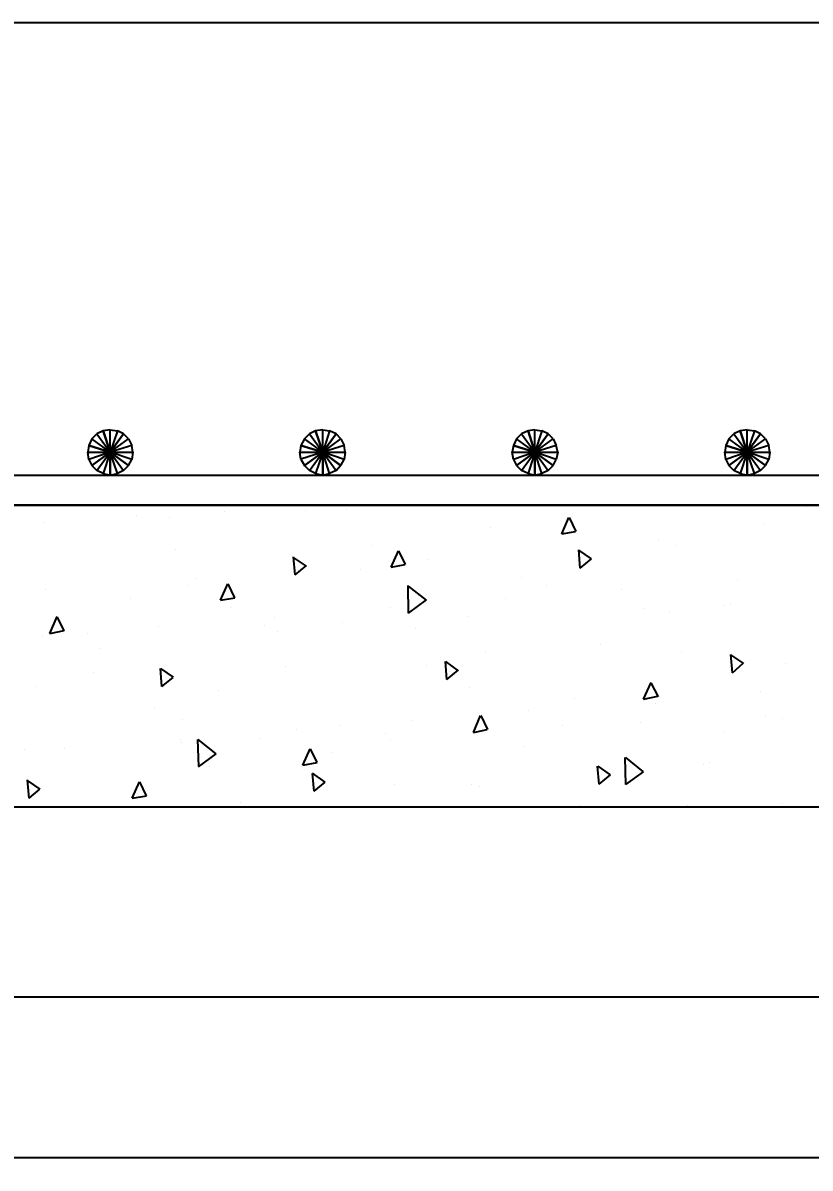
# Model space of a CAD drawing. Header units: millimetres. Extents: x -23396 to 106750, y 116 to 66281.
# Drawn here: x 33712 to 36974, y 57027 to 61775 of the extents above; entities that cross this region are included whole.
import ezdxf

# ---------------------------------------------------------------- set-up
doc = ezdxf.new("R2010")
doc.units = ezdxf.units.MM
doc.styles.add('Century Gothic$001H0', font='cent.shx')
doc.dimstyles.new('Copy of ISO-25', dxfattribs={"dimtxt": 250, "dimasz": 80, "dimexe": 1.25, "dimexo": 0.625, "dimtad": 1, "dimtxsty": 'Century Gothic$001H0', "dimblk": 'ARCHTICK', "dimcen": 2.5, "dimadec": 0, "dimazin": 0, "dimtfac": 1, "dimtmove": 0, "dimatfit": 3, "dimfxl": 1, "dimarcsym": 0})

# ---------------------------------------------------------------- blocks, each defined once
blk = doc.blocks.new('_ArchTick')
at = {"color": 0, "linetype": 'ByBlock', "const_width": 0.15}
blk.add_lwpolyline([(-0.5, -0.5), (0.5, 0.5)], dxfattribs=at)
blk = doc.blocks.new('*D56')
at = {"color": 0, "lineweight": -2, "transparency": 16777216}
for p, q in [((25819.2, 58523.4), (25819.2, 57069.7)), ((39319.3, 58523.4), (39319.3, 57069.7)), ((25819.2, 57071), (39319.3, 57071))]:
    blk.add_line(p, q, dxfattribs=at)
at = {"layer": 'Defpoints', "color": 0, "transparency": 16777216}
for p in [(25819.2, 58524), (39319.3, 58524), (39319.3, 57071)]:
    blk.add_point(p, dxfattribs=at)
at = {"color": 0, "lineweight": -2, "transparency": 16777216, "xscale": 80, "yscale": 80, "zscale": 80, "rotation": 180}
blk.add_blockref('_ArchTick', (25819.2, 57071), dxfattribs=at)
at = {"color": 0, "lineweight": -2, "transparency": 16777216, "xscale": 80, "yscale": 80, "zscale": 80}
blk.add_blockref('_ArchTick', (39319.3, 57071), dxfattribs=at)
at = {"color": 0, "transparency": 16777216, "insert": (32569.2, 57196.6), "char_height": 250, "attachment_point": 5, "style": 'Century Gothic$001H0'}
blk.add_mtext('2900', dxfattribs=at)
blk = doc.blocks.new('*D57')
at = {"color": 0, "lineweight": -2, "transparency": 16777216}
for p, q in [((26443.6, 59774.4), (26443.6, 57735.2)), ((38694.9, 59774.4), (38694.9, 57735.2)), ((26443.6, 57736.5), (38694.9, 57736.5))]:
    blk.add_line(p, q, dxfattribs=at)
at = {"layer": 'Defpoints', "color": 0, "transparency": 16777216}
for p in [(26443.6, 59775), (38694.9, 59775), (38694.9, 57736.5)]:
    blk.add_point(p, dxfattribs=at)
at = {"color": 0, "lineweight": -2, "transparency": 16777216, "xscale": 80, "yscale": 80, "zscale": 80, "rotation": 180}
blk.add_blockref('_ArchTick', (26443.6, 57736.5), dxfattribs=at)
at = {"color": 0, "lineweight": -2, "transparency": 16777216, "xscale": 80, "yscale": 80, "zscale": 80}
blk.add_blockref('_ArchTick', (38694.9, 57736.5), dxfattribs=at)
at = {"color": 0, "transparency": 16777216, "insert": (32569.2, 57862.1), "char_height": 250, "attachment_point": 5, "style": 'Century Gothic$001H0'}
blk.add_mtext('2650', dxfattribs=at)

msp = doc.modelspace()

# ---------------------------------------------------------------- linework, layer by layer
at = {"color": 0}
for p, q in [((38694.852, 61775.228), (26443.602, 61775.228)), ((33997.952, 60050.128), (34019.152, 60071.278)), ((33997.952, 60050.128), (34019.152, 60071.278)), ((34044.552, 60083.978), (34019.152, 60071.278)), ((34044.552, 60083.978), (34019.152, 60071.278)), ((34019.152, 60071.278), (34074.152, 59995.278)), ((34019.152, 60071.278), (34074.152, 59995.278)), ((34019.152, 60071.278), (34074.152, 59995.278)), ((34019.152, 60071.278), (34074.152, 59995.278)), ((34074.152, 60088.228), (34044.552, 60083.828)), ((34074.152, 60088.228), (34044.552, 60083.828)), ((34074.152, 59995.278), (34044.552, 60083.978)), ((34074.152, 59995.278), (34044.552, 60083.978)), ((34044.552, 60083.828), (34074.152, 59995.078)), ((34074.152, 59995.078), (34074.152, 60088.228)), ((34074.152, 60088.228), (34103.802, 60083.828)), ((34074.152, 59995.078), (34074.152, 60088.228)), ((34074.152, 59995.078), (34074.152, 60088.228)), ((34074.152, 60088.228), (34103.802, 60083.828)), ((34074.152, 59995.078), (34074.152, 60088.228)), ((34103.802, 60083.828), (34074.152, 59995.078)), ((34103.802, 60083.828), (34074.152, 59995.078)), ((34103.802, 60083.828), (34074.152, 59995.078)), ((34103.802, 60083.828), (34074.152, 59995.078)), ((34129.202, 60071.278), (34074.152, 59995.078)), ((34074.152, 59995.078), (34129.002, 60071.128)), ((34074.152, 59995.078), (34129.002, 60071.128)), ((34129.002, 60071.128), (34103.802, 60083.828)), ((34129.002, 60071.128), (34103.802, 60083.828)), ((34150.352, 60050.128), (34129.202, 60071.278)), ((34150.352, 60050.128), (34129.202, 60071.278)), ((34878.652, 60050.128), (34899.652, 60071.278)), ((34878.652, 60050.128), (34899.652, 60071.278)), ((34925.052, 60083.978), (34899.652, 60071.278)), ((34925.052, 60083.978), (34899.652, 60071.278)), ((34899.652, 60071.278), (34954.852, 59995.278)), ((34899.652, 60071.278), (34954.852, 59995.278)), ((34899.652, 60071.278), (34954.852, 59995.278)), ((34899.652, 60071.278), (34954.852, 59995.278)), ((34954.702, 60088.228), (34925.052, 60083.978)), ((34954.702, 60088.228), (34925.052, 60083.978)), ((34925.052, 60083.978), (34954.702, 59995.078)), ((34954.852, 59995.278), (34925.052, 60083.978)), ((34954.852, 59995.278), (34925.052, 60083.978)), ((34954.702, 59995.078), (34954.702, 60088.228)), ((34954.702, 60088.228), (34982.202, 60083.978)), ((34954.702, 59995.078), (34954.702, 60088.228)), ((34954.702, 59995.078), (34954.702, 60088.228)), ((34954.702, 60088.228), (34982.202, 60083.978)), ((34954.702, 59995.078), (34954.702, 60088.228)), ((34982.202, 60083.978), (34954.702, 59995.078)), ((34982.202, 60083.978), (34954.702, 59995.078)), ((34982.202, 60083.978), (34954.702, 59995.078)), ((34982.202, 60083.978), (34954.702, 59995.078)), ((34954.702, 59995.078), (35009.752, 60071.478)), ((34954.702, 59995.078), (35009.752, 60071.478)), ((35009.902, 60071.278), (34954.702, 59995.278)), ((35009.752, 60071.478), (34982.202, 60083.978)), ((35009.752, 60071.478), (34982.202, 60083.978)), ((35028.952, 60050.278), (35009.902, 60071.278)), ((35028.952, 60050.278), (35009.902, 60071.278)), ((35756.902, 60050.278), (35778.102, 60071.278)), ((35756.902, 60050.278), (35778.102, 60071.278)), ((35805.752, 60083.978), (35778.102, 60071.278)), ((35805.752, 60083.978), (35778.102, 60071.278)), ((35778.102, 60071.278), (35833.302, 59995.078)), ((35778.102, 60071.278), (35833.302, 59995.078)), ((35778.102, 60071.278), (35833.302, 59995.078)), ((35778.102, 60071.278), (35833.302, 59995.078)), ((35833.102, 60088.228), (35805.402, 60083.978)), ((35833.102, 60088.228), (35805.402, 60083.978)), ((35805.402, 60083.978), (35833.102, 59995.078)), ((35833.302, 59995.078), (35805.752, 60083.978)), ((35833.302, 59995.078), (35805.752, 60083.978)), ((35833.102, 59995.078), (35833.102, 60088.228)), ((35833.102, 60088.228), (35862.752, 60083.978)), ((35833.102, 59995.078), (35833.102, 60088.228)), ((35833.102, 59995.078), (35833.102, 60088.228)), ((35833.102, 60088.228), (35862.752, 60083.978)), ((35833.102, 59995.078), (35833.102, 60088.228)), ((35862.752, 60083.978), (35833.102, 59995.078)), ((35862.752, 60083.978), (35833.102, 59995.078)), ((35862.752, 60083.978), (35833.102, 59995.078)), ((35862.752, 60083.978), (35833.102, 59995.078)), ((35888.152, 60071.278), (35833.102, 59995.078)), ((35833.102, 59995.078), (35888.152, 60071.278)), ((35833.102, 59995.078), (35888.152, 60071.278)), ((35888.152, 60071.278), (35862.752, 60083.978)), ((35888.152, 60071.278), (35862.752, 60083.978)), ((35909.302, 60049.928), (35888.152, 60071.278)), ((35909.302, 60049.928), (35888.152, 60071.278)), ((36637.452, 60050.128), (36658.452, 60071.278)), ((36637.452, 60050.128), (36658.452, 60071.278)), ((36683.852, 60083.978), (36658.452, 60071.278)), ((36683.852, 60083.978), (36658.452, 60071.278)), ((36658.452, 60071.278), (36713.652, 59995.078)), ((36658.452, 60071.278), (36713.652, 59995.078)), ((36658.452, 60071.278), (36713.652, 59995.078)), ((36658.452, 60071.278), (36713.652, 59995.078)), ((36713.652, 59995.078), (36683.852, 60083.978)), ((36713.652, 59995.078), (36683.852, 60083.978)), ((36713.652, 60088.228), (36684.202, 60083.978)), ((36713.652, 60088.228), (36684.202, 60083.978)), ((36684.202, 60083.978), (36713.652, 59995.278)), ((36713.652, 59995.278), (36713.652, 60088.228)), ((36713.652, 60088.228), (36743.452, 60083.978)), ((36713.652, 59995.278), (36713.652, 60088.228)), ((36713.652, 59995.278), (36713.652, 60088.228)), ((36713.652, 60088.228), (36743.452, 60083.978)), ((36713.652, 59995.278), (36713.652, 60088.228)), ((36743.452, 60083.978), (36713.652, 59995.278)), ((36743.452, 60083.978), (36713.652, 59995.278)), ((36743.452, 60083.978), (36713.652, 59995.278)), ((36743.452, 60083.978), (36713.652, 59995.278)), ((36768.502, 60071.278), (36713.652, 59995.078)), ((36713.652, 59995.278), (36768.702, 60071.278)), ((36713.652, 59995.278), (36768.702, 60071.278)), ((36768.702, 60071.278), (36743.452, 60083.978)), ((36768.702, 60071.278), (36743.452, 60083.978)), ((36789.652, 60050.128), (36768.502, 60071.278)), ((36789.652, 60050.128), (36768.502, 60071.278)), ((33985.252, 60022.628), (33981.202, 59995.278)), ((33985.252, 60022.628), (33981.202, 59995.278)), ((33997.952, 60050.128), (33985.252, 60022.628)), ((33997.952, 60050.128), (33985.252, 60022.628)), ((33985.252, 60022.628), (34074.152, 59995.278)), ((34074.152, 59995.278), (33985.252, 60022.628)), ((34074.152, 59995.278), (33985.252, 60022.628)), ((34074.152, 59995.278), (33997.952, 60050.128)), ((34074.152, 59995.278), (33997.952, 60050.128)), ((34074.152, 59995.278), (33997.952, 60050.128)), ((34074.152, 59995.278), (33997.952, 60050.128)), ((34074.152, 59995.078), (34150.352, 60050.128)), ((34074.152, 59995.078), (34150.352, 60050.128)), ((34074.152, 59995.078), (34150.352, 60050.128)), ((34074.152, 59995.078), (34150.352, 60050.128)), ((34163.052, 60022.628), (34074.152, 59995.078)), ((34163.052, 60022.628), (34074.152, 59995.078)), ((34163.052, 60022.628), (34074.152, 59995.078)), ((34163.052, 60022.628), (34074.152, 59995.078)), ((34150.352, 60050.128), (34163.052, 60022.628)), ((34150.352, 60050.128), (34163.052, 60022.628)), ((34167.302, 59995.078), (34163.052, 60022.628)), ((34167.302, 59995.078), (34163.052, 60022.628)), ((34863.852, 60022.778), (34859.602, 59995.278)), ((34863.852, 60022.778), (34859.602, 59995.278)), ((34878.652, 60050.128), (34863.852, 60022.778)), ((34878.652, 60050.128), (34863.852, 60022.778)), ((34863.852, 60022.778), (34954.852, 59995.278)), ((34954.852, 59995.278), (34863.852, 60022.778)), ((34954.852, 59995.278), (34863.852, 60022.778)), ((34954.852, 59995.278), (34878.652, 60050.128)), ((34954.852, 59995.278), (34878.652, 60050.128)), ((34954.852, 59995.278), (34878.652, 60050.128)), ((34954.852, 59995.278), (34878.652, 60050.128)), ((34954.702, 59995.278), (35028.952, 60050.278)), ((34954.702, 59995.278), (35028.952, 60050.278)), ((34954.702, 59995.278), (35028.952, 60050.278)), ((34954.702, 59995.278), (35028.952, 60050.278)), ((35043.752, 60022.778), (34954.702, 59995.278)), ((35043.752, 60022.778), (34954.702, 59995.278)), ((35043.752, 60022.778), (34954.702, 59995.278)), ((35043.752, 60022.778), (34954.702, 59995.278)), ((35028.952, 60050.278), (35043.752, 60022.778)), ((35028.952, 60050.278), (35043.752, 60022.778)), ((35048.002, 59995.278), (35043.752, 60022.778)), ((35048.002, 59995.278), (35043.752, 60022.778)), ((35744.402, 60022.628), (35740.002, 59995.078)), ((35744.402, 60022.628), (35740.002, 59995.078)), ((35756.902, 60050.278), (35744.402, 60022.628)), ((35756.902, 60050.278), (35744.402, 60022.628)), ((35744.402, 60022.628), (35833.302, 59995.078)), ((35833.302, 59995.078), (35744.402, 60022.628)), ((35833.302, 59995.078), (35744.402, 60022.628)), ((35833.302, 59995.078), (35756.902, 60050.278)), ((35833.302, 59995.078), (35756.902, 60050.278)), ((35833.302, 59995.078), (35756.902, 60050.278)), ((35833.302, 59995.078), (35756.902, 60050.278)), ((35833.102, 59995.078), (35909.302, 60049.928)), ((35833.102, 59995.078), (35909.302, 60049.928)), ((35833.102, 59995.078), (35909.302, 60049.928)), ((35833.102, 59995.078), (35909.302, 60049.928)), ((35922.002, 60022.428), (35833.102, 59995.078)), ((35922.002, 60022.428), (35833.102, 59995.078)), ((35922.002, 60022.428), (35833.102, 59995.078)), ((35922.002, 60022.428), (35833.102, 59995.078)), ((35909.302, 60049.928), (35922.002, 60022.428)), ((35909.302, 60049.928), (35922.002, 60022.428)), ((35928.352, 59995.078), (35922.002, 60022.428)), ((35928.352, 59995.078), (35922.002, 60022.428)), ((36624.552, 60022.428), (36620.502, 59995.078)), ((36624.552, 60022.428), (36620.502, 59995.078)), ((36637.452, 60050.128), (36624.552, 60022.428)), ((36637.452, 60050.128), (36624.552, 60022.428)), ((36624.552, 60022.428), (36713.652, 59995.078)), ((36713.652, 59995.078), (36624.552, 60022.428)), ((36713.652, 59995.078), (36624.552, 60022.428)), ((36713.652, 59995.078), (36637.452, 60050.128)), ((36713.652, 59995.078), (36637.452, 60050.128)), ((36713.652, 59995.078), (36637.452, 60050.128)), ((36713.652, 59995.078), (36637.452, 60050.128)), ((36713.652, 59995.078), (36789.652, 60050.128)), ((36713.652, 59995.078), (36789.652, 60050.128)), ((36713.652, 59995.078), (36789.652, 60050.128)), ((36713.652, 59995.078), (36789.652, 60050.128)), ((36802.552, 60022.428), (36713.652, 59995.078)), ((36802.552, 60022.428), (36713.652, 59995.078)), ((36802.552, 60022.428), (36713.652, 59995.078)), ((36802.552, 60022.428), (36713.652, 59995.078)), ((36789.652, 60050.128), (36802.552, 60022.428)), ((36789.652, 60050.128), (36802.552, 60022.428)), ((36806.802, 59995.078), (36802.552, 60022.428)), ((36806.802, 59995.078), (36802.552, 60022.428)), ((33981.202, 59995.278), (34074.152, 59995.278)), ((33981.202, 59995.278), (34074.152, 59995.278)), ((33985.252, 59965.478), (33981.202, 59995.278)), ((33981.202, 59995.278), (34074.152, 59995.278)), ((33981.202, 59995.278), (34074.152, 59995.278)), ((33985.252, 59965.478), (33981.202, 59995.278)), ((34074.152, 59995.278), (33985.252, 59965.478)), ((34074.152, 59995.278), (33985.252, 59965.478)), ((34074.152, 59995.278), (33985.252, 59965.478)), ((34074.152, 59995.278), (33985.252, 59965.478)), ((33997.952, 59940.078), (34074.152, 59995.278)), ((34074.152, 59995.278), (33997.952, 59940.078)), ((34074.152, 59995.278), (33997.952, 59940.078)), ((34019.152, 59918.878), (34074.152, 59995.278)), ((34019.152, 59918.878), (34074.152, 59995.278)), ((34019.152, 59918.878), (34074.152, 59995.278)), ((34019.152, 59918.878), (34074.152, 59995.278)), ((34074.152, 59995.278), (34044.552, 59906.178)), ((34074.152, 59995.278), (34044.552, 59906.178)), ((34074.152, 59995.278), (34044.552, 59906.178)), ((34074.152, 59995.278), (34044.552, 59906.178)), ((34074.152, 59899.678), (34074.152, 59995.278)), ((34074.152, 59995.078), (34167.302, 59995.078)), ((34074.152, 59995.078), (34167.302, 59995.078)), ((34103.802, 59906.178), (34074.152, 59995.078)), ((34074.152, 59995.078), (34074.152, 59899.828)), ((34103.802, 59906.178), (34074.152, 59995.078)), ((34074.152, 59995.078), (34129.202, 59918.878)), ((34074.152, 59995.078), (34129.202, 59918.878)), ((34103.802, 59906.178), (34074.152, 59995.078)), ((34074.152, 59995.078), (34074.152, 59899.828)), ((34103.802, 59906.178), (34074.152, 59995.078)), ((34074.152, 59995.078), (34129.202, 59918.878)), ((34074.152, 59995.078), (34129.202, 59918.878)), ((34150.352, 59940.078), (34074.152, 59995.078)), ((34163.052, 59965.478), (34074.152, 59995.078)), ((34074.152, 59995.078), (34150.352, 59940.078)), ((34163.052, 59965.478), (34074.152, 59995.078)), ((34074.152, 59995.078), (34167.302, 59995.078)), ((34163.052, 59965.478), (34074.152, 59995.078)), ((34074.152, 59995.078), (34150.352, 59940.078)), ((34163.052, 59965.478), (34074.152, 59995.078)), ((34074.152, 59995.078), (34167.302, 59995.078)), ((34167.302, 59995.078), (34163.052, 59965.478)), ((34859.602, 59995.278), (34954.852, 59995.278)), ((34859.602, 59995.278), (34954.852, 59995.278)), ((34863.852, 59965.628), (34859.602, 59995.278)), ((34859.602, 59995.278), (34954.852, 59995.278)), ((34859.602, 59995.278), (34954.852, 59995.278)), ((34863.852, 59965.628), (34859.602, 59995.278)), ((34954.852, 59995.278), (34863.852, 59965.628)), ((34954.852, 59995.278), (34863.852, 59965.628)), ((34954.852, 59995.278), (34863.852, 59965.628)), ((34954.852, 59995.278), (34863.852, 59965.628)), ((34878.652, 59940.078), (34954.852, 59995.278)), ((34954.852, 59995.278), (34878.652, 59940.078)), ((34954.852, 59995.278), (34878.652, 59940.078)), ((34899.652, 59918.878), (34954.852, 59995.278)), ((34899.652, 59918.878), (34954.852, 59995.278)), ((34899.652, 59918.878), (34954.852, 59995.278)), ((34899.652, 59918.878), (34954.852, 59995.278)), ((34954.852, 59995.278), (34925.052, 59906.178)), ((34954.852, 59995.278), (34925.052, 59906.178)), ((34954.852, 59995.278), (34925.052, 59906.178)), ((34954.852, 59995.278), (34925.052, 59906.178)), ((34954.702, 59995.278), (35048.002, 59995.278)), ((34954.702, 59995.278), (35048.002, 59995.278)), ((35043.752, 59965.478), (34954.702, 59995.278)), ((34954.702, 59995.278), (35028.952, 59940.228)), ((35043.752, 59965.478), (34954.702, 59995.278)), ((34954.702, 59995.278), (35048.002, 59995.278)), ((35043.752, 59965.478), (34954.702, 59995.278)), ((34954.702, 59995.278), (35028.952, 59940.228)), ((35043.752, 59965.478), (34954.702, 59995.278)), ((34954.702, 59995.278), (35048.002, 59995.278)), ((34982.202, 59906.178), (34954.702, 59995.078)), ((34954.702, 59995.078), (34954.702, 59899.678)), ((34982.202, 59906.178), (34954.702, 59995.078)), ((34954.702, 59995.078), (35009.552, 59918.728)), ((34954.702, 59995.078), (35009.552, 59918.728)), ((34982.202, 59906.178), (34954.702, 59995.078)), ((34954.702, 59995.078), (34954.702, 59899.678)), ((34982.202, 59906.178), (34954.702, 59995.078)), ((34954.702, 59995.078), (35009.552, 59918.728)), ((34954.702, 59995.078), (35009.552, 59918.728)), ((35028.802, 59940.078), (34954.702, 59995.078)), ((34954.852, 59899.828), (34954.852, 59995.278)), ((35048.002, 59995.278), (35043.752, 59965.478)), ((35740.002, 59995.078), (35833.302, 59995.078)), ((35740.002, 59995.078), (35833.302, 59995.078)), ((35744.402, 59965.478), (35740.002, 59995.078)), ((35740.002, 59995.078), (35833.302, 59995.078)), ((35740.002, 59995.078), (35833.302, 59995.078)), ((35744.402, 59965.478), (35740.002, 59995.078)), ((35833.302, 59995.078), (35744.402, 59965.478)), ((35833.302, 59995.078), (35744.402, 59965.478)), ((35833.302, 59995.078), (35744.402, 59965.478)), ((35833.302, 59995.078), (35744.402, 59965.478)), ((35756.902, 59940.078), (35833.302, 59995.078)), ((35833.302, 59995.078), (35756.902, 59940.078)), ((35833.302, 59995.078), (35756.902, 59940.078)), ((35778.102, 59918.878), (35833.302, 59995.078)), ((35778.102, 59918.878), (35833.302, 59995.078)), ((35778.102, 59918.878), (35833.302, 59995.078)), ((35778.102, 59918.878), (35833.302, 59995.078)), ((35833.302, 59995.078), (35805.752, 59906.178)), ((35833.302, 59995.078), (35805.752, 59906.178)), ((35833.302, 59995.078), (35805.752, 59906.178)), ((35833.302, 59995.078), (35805.752, 59906.178)), ((35833.102, 59995.078), (35928.352, 59995.078)), ((35833.102, 59995.078), (35928.352, 59995.078)), ((35922.002, 59965.478), (35833.102, 59995.078)), ((35833.102, 59995.078), (35909.302, 59939.878)), ((35922.002, 59965.478), (35833.102, 59995.078)), ((35833.102, 59995.078), (35928.352, 59995.078)), ((35922.002, 59965.478), (35833.102, 59995.078)), ((35833.102, 59995.078), (35909.302, 59939.878)), ((35922.002, 59965.478), (35833.102, 59995.078)), ((35833.102, 59995.078), (35928.352, 59995.078)), ((35862.752, 59906.178), (35833.302, 59995.278)), ((35833.302, 59995.278), (35833.302, 59899.828)), ((35862.752, 59906.178), (35833.302, 59995.278)), ((35833.302, 59995.278), (35888.302, 59918.878)), ((35833.302, 59995.278), (35888.302, 59918.878)), ((35862.752, 59906.178), (35833.302, 59995.278)), ((35833.302, 59995.278), (35833.302, 59899.828)), ((35862.752, 59906.178), (35833.302, 59995.278)), ((35833.302, 59995.278), (35888.302, 59918.878)), ((35833.302, 59995.278), (35888.302, 59918.878)), ((35909.302, 59940.078), (35833.302, 59995.278)), ((35833.302, 59899.828), (35833.302, 59995.078)), ((35928.352, 59995.078), (35922.002, 59965.478)), ((36620.502, 59995.078), (36713.652, 59995.078)), ((36620.502, 59995.078), (36713.652, 59995.078)), ((36624.552, 59965.278), (36620.502, 59995.078)), ((36620.502, 59995.078), (36713.652, 59995.078)), ((36620.502, 59995.078), (36713.652, 59995.078)), ((36624.552, 59965.278), (36620.502, 59995.078)), ((36713.652, 59995.078), (36624.552, 59965.278)), ((36713.652, 59995.078), (36624.552, 59965.278)), ((36713.652, 59995.078), (36624.552, 59965.278)), ((36713.652, 59995.078), (36624.552, 59965.278)), ((36637.452, 59940.078), (36713.652, 59995.078)), ((36713.652, 59995.078), (36637.452, 59940.078)), ((36713.652, 59995.078), (36637.452, 59940.078)), ((36658.452, 59918.878), (36713.652, 59995.078)), ((36658.452, 59918.878), (36713.652, 59995.078)), ((36658.452, 59918.878), (36713.652, 59995.078)), ((36658.452, 59918.878), (36713.652, 59995.078)), ((36713.652, 59995.078), (36683.852, 59906.178)), ((36713.652, 59995.078), (36683.852, 59906.178)), ((36713.652, 59995.078), (36683.852, 59906.178)), ((36713.652, 59995.078), (36683.852, 59906.178)), ((36743.302, 59906.178), (36713.452, 59995.078)), ((36713.452, 59995.078), (36713.452, 59899.678)), ((36743.302, 59906.178), (36713.452, 59995.078)), ((36713.452, 59995.078), (36768.502, 59918.728)), ((36713.452, 59995.078), (36768.502, 59918.728)), ((36743.302, 59906.178), (36713.452, 59995.078)), ((36713.452, 59995.078), (36713.452, 59899.678)), ((36743.302, 59906.178), (36713.452, 59995.078)), ((36713.452, 59995.078), (36768.502, 59918.728)), ((36713.452, 59995.078), (36768.502, 59918.728)), ((36789.852, 59939.878), (36713.452, 59995.078)), ((36713.652, 59995.078), (36806.802, 59995.078)), ((36713.652, 59995.078), (36806.802, 59995.078)), ((36713.652, 59899.828), (36713.652, 59995.078)), ((36802.552, 59965.478), (36713.652, 59995.078)), ((36713.652, 59995.078), (36789.652, 59940.078)), ((36802.552, 59965.478), (36713.652, 59995.078)), ((36713.652, 59995.078), (36806.802, 59995.078)), ((36802.552, 59965.478), (36713.652, 59995.078)), ((36713.652, 59995.078), (36789.652, 59940.078)), ((36802.552, 59965.478), (36713.652, 59995.078)), ((36713.652, 59995.078), (36806.802, 59995.078)), ((36806.802, 59995.078), (36802.552, 59965.478)), ((33985.252, 59965.478), (33997.952, 59940.078)), ((33985.252, 59965.478), (33997.952, 59940.078)), ((33997.952, 59940.078), (34019.152, 59918.878)), ((33997.952, 59940.078), (34019.152, 59918.878)), ((34129.202, 59918.878), (34150.352, 59940.078)), ((34129.202, 59918.878), (34150.352, 59940.078)), ((34150.352, 59940.078), (34163.052, 59965.478)), ((34150.352, 59940.078), (34163.052, 59965.478)), ((34863.852, 59965.628), (34878.652, 59940.078)), ((34863.852, 59965.628), (34878.652, 59940.078)), ((34878.652, 59940.078), (34899.652, 59918.878)), ((34878.652, 59940.078), (34899.652, 59918.878)), ((35009.552, 59918.728), (35028.802, 59940.078)), ((35009.552, 59918.728), (35028.802, 59940.078)), ((35028.952, 59940.228), (35043.752, 59965.478)), ((35028.952, 59940.228), (35043.752, 59965.478)), ((35744.402, 59965.478), (35756.902, 59940.078)), ((35744.402, 59965.478), (35756.902, 59940.078)), ((35756.902, 59940.078), (35778.102, 59918.878)), ((35756.902, 59940.078), (35778.102, 59918.878)), ((35888.302, 59918.878), (35909.302, 59940.078)), ((35888.302, 59918.878), (35909.302, 59940.078)), ((35909.302, 59939.878), (35922.002, 59965.478)), ((35909.302, 59939.878), (35922.002, 59965.478)), ((36624.552, 59965.278), (36637.452, 59940.078)), ((36624.552, 59965.278), (36637.452, 59940.078)), ((36637.452, 59940.078), (36658.452, 59918.878)), ((36637.452, 59940.078), (36658.452, 59918.878)), ((36768.502, 59918.728), (36789.852, 59939.878)), ((36768.502, 59918.728), (36789.852, 59939.878)), ((36789.652, 59940.078), (36802.552, 59965.478)), ((36789.652, 59940.078), (36802.552, 59965.478)), ((26570.602, 59900.028), (38570.152, 59900.028)), ((34044.552, 59906.178), (34019.152, 59918.878)), ((34044.552, 59906.178), (34019.152, 59918.878)), ((34044.552, 59906.178), (34074.152, 59899.678)), ((34044.552, 59906.178), (34074.152, 59899.678)), ((34074.152, 59899.828), (34103.802, 59906.178)), ((34074.152, 59899.828), (34103.802, 59906.178)), ((34129.202, 59918.878), (34103.802, 59906.178)), ((34129.202, 59918.878), (34103.802, 59906.178)), ((34925.052, 59906.178), (34899.652, 59918.878)), ((34925.052, 59906.178), (34899.652, 59918.878)), ((34925.052, 59906.178), (34954.852, 59899.828)), ((34925.052, 59906.178), (34954.852, 59899.828)), ((34954.702, 59899.678), (34982.202, 59906.178)), ((34954.702, 59899.678), (34982.202, 59906.178)), ((35009.552, 59918.728), (34982.202, 59906.178)), ((35009.552, 59918.728), (34982.202, 59906.178)), ((35805.752, 59906.178), (35778.102, 59918.878)), ((35805.752, 59906.178), (35778.102, 59918.878)), ((35805.752, 59906.178), (35833.302, 59899.828)), ((35805.752, 59906.178), (35833.302, 59899.828)), ((35833.302, 59899.828), (35862.752, 59906.178)), ((35833.302, 59899.828), (35862.752, 59906.178)), ((35888.302, 59918.878), (35862.752, 59906.178)), ((35888.302, 59918.878), (35862.752, 59906.178)), ((36683.852, 59906.178), (36658.452, 59918.878)), ((36683.852, 59906.178), (36658.452, 59918.878)), ((36683.852, 59906.178), (36713.652, 59899.828)), ((36683.852, 59906.178), (36713.652, 59899.828)), ((36713.452, 59899.678), (36743.302, 59906.178)), ((36713.452, 59899.678), (36743.302, 59906.178)), ((36768.502, 59918.728), (36743.302, 59906.178)), ((36768.502, 59918.728), (36743.302, 59906.178)), ((39319.252, 59774.978), (25819.152, 59774.978)), ((26443.602, 59774.978), (38694.852, 59774.978)), ((34548.302, 59749.578), (34548.302, 59749.578)), ((34660.502, 59774.978), (34660.502, 59774.978)), ((34885.002, 59751.828), (34885.002, 59751.828)), ((35054.352, 59758.028), (35054.352, 59758.028)), ((35378.052, 59772.828), (35378.052, 59772.828)), ((36957.052, 59768.628), (36957.052, 59768.628)), ((33803.402, 59705.128), (33803.402, 59705.128)), ((34181.952, 59734.578), (34181.952, 59734.578)), ((34319.702, 59726.278), (34319.702, 59726.278)), ((35945.302, 59656.428), (35974.952, 59724.178)), ((36004.552, 59667.028), (35977.052, 59724.178)), ((36783.502, 59696.628), (36783.502, 59696.628)), ((35651.102, 59683.928), (35651.102, 59683.928)), ((35945.302, 59656.428), (36002.452, 59667.028)), ((35162.152, 59609.878), (35162.152, 59609.878)), ((36347.652, 59629.078), (36347.652, 59629.078)), ((36419.452, 59609.878), (36419.452, 59609.878)), ((34344.902, 59592.928), (34344.902, 59592.928)), ((34886.952, 59523.078), (34833.852, 59559.078)), ((34840.402, 59487.078), (34834.052, 59561.178)), ((35238.152, 59518.828), (35267.952, 59586.578)), ((35297.602, 59529.228), (35270.102, 59586.578)), ((35388.602, 59550.578), (35388.602, 59550.578)), ((36021.502, 59514.628), (36015.152, 59590.628)), ((36068.052, 59552.728), (36015.152, 59588.678)), ((36021.502, 59514.628), (36068.052, 59552.728)), ((34840.402, 59486.928), (34886.952, 59525.178)), ((35111.352, 59508.278), (35111.352, 59508.278)), ((35238.352, 59518.828), (35295.502, 59529.428)), ((36021.502, 59527.328), (36021.502, 59527.328)), ((34427.452, 59469.978), (34427.452, 59469.978)), ((35777.902, 59474.228), (35777.902, 59474.228)), ((36673.252, 59465.928), (36673.252, 59465.928)), ((33805.352, 59425.728), (33805.352, 59425.728)), ((34400.152, 59442.828), (34400.152, 59442.828)), ((34531.352, 59381.278), (34561.002, 59448.828)), ((34590.652, 59391.678), (34562.952, 59448.828)), ((35310.102, 59328.328), (35308.202, 59442.478)), ((35384.402, 59381.278), (35310.302, 59440.328)), ((35879.852, 59440.528), (35879.852, 59440.528)), ((36192.952, 59427.828), (36192.952, 59427.828)), ((34156.702, 59387.628), (34156.702, 59387.628)), ((34531.352, 59381.078), (34590.652, 59391.678)), ((35310.302, 59328.178), (35384.402, 59383.378)), ((35712.452, 59387.628), (35712.452, 59387.628)), ((36614.002, 59357.778), (36614.002, 59357.778)), ((36645.902, 59366.428), (36645.902, 59366.428)), ((33824.202, 59243.678), (33853.852, 59313.328)), ((33883.502, 59254.278), (33856.152, 59311.228)), ((34571.602, 59349.528), (34571.602, 59349.528)), ((34753.602, 59309.278), (34753.602, 59309.278)), ((35234.102, 59349.328), (35234.102, 59349.328)), ((35555.652, 59313.328), (35555.652, 59313.328)), ((36288.352, 59345.278), (36288.352, 59345.278)), ((36389.802, 59334.678), (36389.802, 59334.678)), ((34275.052, 59271.028), (34275.052, 59271.028)), ((34713.402, 59275.228), (34713.402, 59275.228)), ((35037.252, 59290.428), (35037.252, 59290.428)), ((35337.802, 59264.678), (35337.802, 59264.678)), ((33792.652, 59230.978), (33792.652, 59230.978)), ((33824.202, 59243.678), (33883.502, 59256.378)), ((33978.902, 59243.828), (33978.902, 59243.828)), ((34768.602, 59250.178), (34768.602, 59250.178)), ((34031.852, 59180.178), (34031.852, 59180.178)), ((36106.002, 59196.928), (36106.002, 59196.928)), ((35469.202, 59053.178), (35462.852, 59127.278)), ((35517.752, 59089.178), (35465.002, 59127.278)), ((35629.902, 59165.378), (35629.902, 59165.378)), ((36440.752, 59163.228), (36440.752, 59163.228)), ((36698.852, 59118.978), (36645.902, 59154.928)), ((36652.252, 59080.678), (36646.102, 59156.878)), ((36652.102, 59080.678), (36696.552, 59120.728)), ((36872.552, 59120.928), (36872.552, 59120.928)), ((34006.252, 59080.678), (34006.252, 59080.678)), ((34288.102, 59023.528), (34281.752, 59097.628)), ((34336.652, 59061.828), (34283.902, 59097.628)), ((34800.202, 59106.078), (34800.202, 59106.078)), ((35384.402, 59112.428), (35384.402, 59112.428)), ((35469.202, 59053.328), (35515.802, 59091.278)), ((35479.452, 59084.928), (35479.452, 59084.928)), ((33763.002, 59025.678), (33763.002, 59025.678)), ((34288.102, 59023.528), (34334.702, 59061.628)), ((36283.952, 58970.628), (36315.702, 59040.278)), ((36345.152, 58981.028), (36315.552, 59038.378)), ((34520.802, 59006.628), (34520.802, 59006.628)), ((35564.302, 59021.428), (35564.302, 59021.428)), ((36283.952, 58970.628), (36343.252, 58983.328)), ((36766.402, 59002.178), (36766.402, 59002.178)), ((34258.152, 58936.778), (34258.152, 58936.778)), ((35996.252, 58972.928), (35996.252, 58972.928)), ((36286.102, 58964.078), (36286.102, 58964.078)), ((36332.652, 58953.528), (36332.652, 58953.528)), ((34374.552, 58888.078), (34374.552, 58888.078)), ((35327.252, 58883.828), (35327.252, 58883.828)), ((35579.102, 58833.028), (35608.552, 58902.878)), ((35638.202, 58845.578), (35610.702, 58902.878)), ((35805.602, 58923.878), (35805.602, 58923.878)), ((36789.852, 58898.478), (36789.852, 58898.478)), ((36857.602, 58890.178), (36857.602, 58890.178)), ((34846.752, 58843.628), (34846.752, 58843.628)), ((35026.652, 58862.828), (35026.652, 58862.828)), ((35579.102, 58833.028), (35636.252, 58845.728)), ((35947.252, 58860.578), (35947.252, 58860.578)), ((36271.452, 58875.378), (36271.452, 58875.378)), ((36614.002, 58834.978), (36614.002, 58834.978)), ((34366.252, 58805.528), (34366.252, 58805.528)), ((34370.652, 58792.978), (34370.652, 58792.978)), ((34440.502, 58691.378), (34436.302, 58803.428)), ((34512.302, 58744.128), (34438.252, 58803.428)), ((34696.302, 58807.478), (34696.302, 58807.478)), ((35213.102, 58828.978), (35213.102, 58828.978)), ((35236.402, 58803.428), (35236.402, 58803.428)), ((33718.552, 58761.078), (33718.552, 58761.078)), ((33885.802, 58765.328), (33885.802, 58765.328)), ((34440.352, 58691.228), (34512.302, 58744.128)), ((34872.302, 58697.578), (34901.952, 58765.478)), ((34931.602, 58708.178), (34904.052, 58765.478)), ((34990.702, 58750.478), (34990.702, 58750.478)), ((35790.952, 58775.878), (35790.952, 58775.878)), ((34487.102, 58693.328), (34487.102, 58693.328)), ((34872.152, 58697.728), (34931.602, 58708.178)), ((36099.652, 58619.278), (36093.302, 58693.178)), ((36146.402, 58657.378), (36095.602, 58693.178)), ((36209.902, 58617.128), (36207.752, 58729.128)), ((36283.952, 58670.078), (36209.902, 58729.478)), ((36533.902, 58699.678), (36533.902, 58699.678)), ((36559.152, 58708.178), (36559.152, 58708.178)), ((34965.102, 58627.528), (34912.202, 58663.728)), ((34918.552, 58589.628), (34912.202, 58663.528)), ((36099.652, 58619.078), (36146.402, 58657.378)), ((36209.902, 58617.328), (36283.952, 58670.078)), ((33737.452, 58559.978), (33731.102, 58636.028)), ((33784.002, 58598.078), (33731.102, 58634.078)), ((33737.452, 58559.978), (33782.052, 58598.078)), ((34165.202, 58560.178), (34195.002, 58627.728)), ((34224.602, 58570.578), (34196.952, 58627.878)), ((34918.702, 58589.628), (34965.102, 58627.528)), ((35253.302, 58617.128), (35253.302, 58617.128)), ((35572.752, 58619.278), (35572.752, 58619.278)), ((35604.502, 58610.778), (35604.502, 58610.778)), ((34165.352, 58559.978), (34224.602, 58570.578)), ((25819.152, 58524.028), (39319.252, 58524.028)), ((33981.052, 58526.128), (33981.052, 58526.128)), ((34613.902, 58540.928), (34613.902, 58540.928)), ((36017.102, 58532.278), (36017.102, 58532.278)), ((36464.052, 58528.228), (36464.052, 58528.228)), ((36857.602, 58536.728), (36857.602, 58536.728))]:
    msp.add_line(p, q, dxfattribs=at)

# ---------------------------------------------------------------- dimensions: what is measured, and where the dimension line sits
for base, p1, p2, text, picture, middle in [((38694.852, 57736.484), (26443.602, 59774.978), (38694.852, 59774.978), '2650', '*D57', (32569.227, 57862.109)), ((39319.252, 57070.975), (25819.152, 58524.028), (39319.252, 58524.028), '2900', '*D56', (32569.202, 57196.6))]:
    dim = msp.add_linear_dim(base=base, p1=p1, p2=p2, text=text, dimstyle='Copy of ISO-25')
    dim.commit()
    dim.dimension.update_dxf_attribs({"geometry": picture, "text_midpoint": middle})

doc.saveas('drawing.dxf')
